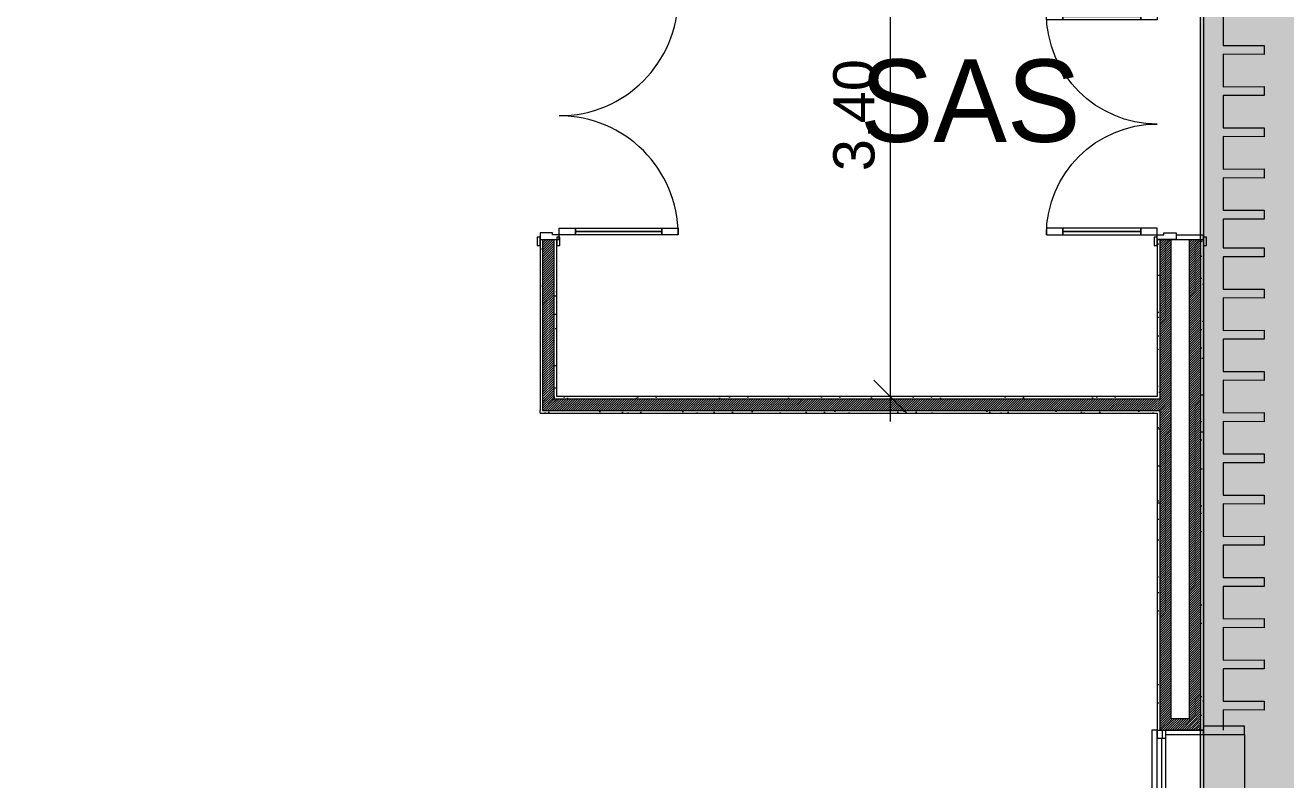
# Model space of a CAD drawing. Header units: millimetres. Extents: x -284281 to 1648660, y -821378 to -151356.
# Drawn here: x 188231 to 195874, y -244878 to -240299 of the extents above; entities that cross this region are included whole.
import ezdxf

# ---------------------------------------------------------------- set-up
doc = ezdxf.new("R2010")
doc.units = ezdxf.units.MM
doc.header["$MEASUREMENT"] = 0
doc.set_wipeout_variables(frame=1)
doc.linetypes.add('Traits', pattern=[282.222223, 141.111112, -141.111112])
doc.linetypes.add('Wipeout_Contour', pattern=[1000, 0, -1000])
for name, color, linetype in [('Cotations - 1_100', 7, 'Continuous'), ('Fenêtres ARCHICAD', 7, 'Continuous'), ('Hachure', 7, 'Continuous'), ('Nouveau_0', 7, 'Continuous'), ('Portes ARCHICAD', 7, 'Continuous'), ('Sols_ Dalles', 7, 'Continuous'), ('Structure - Murs extérieurs', 7, 'Continuous')]:
    doc.layers.add(name, color=color, linetype=linetype)
doc.styles.add('STYLE_GENERE_1', font='AGENCYR.TTF')
doc.styles.add('STYLE_GENERE_2', font='arial.ttf')
doc.dimstyles.new('STYLE_GENERE__2', dxfattribs={"dimtxt": 250, "dimasz": 190, "dimexe": 0.18, "dimexo": 0.0625, "dimgap": 0, "dimtad": 1, "dimlfac": 0.001, "dimzin": 0, "dimdsep": 46, "dimtxsty": 'STYLE_GENERE_2', "dimblk": 'ARROWHEAD_6', "dimblk1": 'ARROWHEAD_6', "dimblk2": 'ARROWHEAD_6', "dimcen": 0.09, "dimse1": 1, "dimse2": 1, "dimclrd": 7, "dimclre": 7, "dimclrt": 7, "dimazin": 0, "dimtfac": 1, "dimtdec": 4, "dimtmove": 0, "dimatfit": 3, "dimfxl": 1, "dimtolj": 1, "dimtzin": 0, "dimarcsym": 0})
pattern_1 = [(45, (0, 175), (-55.68466, 55.68466), [0, -52.5, 0, -78.75]), (110, (175, 175), (74.000794, 26.934086), [0, -38.5, 0, -66.5])]
pattern_2 = [(45, (0, 0), (-7.0710678, 7.0710678), [])]

# ---------------------------------------------------------------- blocks, each defined once
blk = doc.blocks.new('Fenêtre 25_2')
at = {"layer": 'Fenêtres ARCHICAD', "color": 7, "linetype": 'Continuous', "lineweight": 5}
for p, q in [((-775, 480), (-825, 480)), ((-825, 480), (-825, 230)), ((-775, 480), (775, 480)), ((-775, 230), (-775, 480)), ((825, 480), (775, 480)), ((775, 480), (775, 230)), ((825, 230), (825, 480)), ((-825, 230), (-775, 230)), ((-825, 230), (-800, 230)), ((-825, 230), (-800, 230)), ((-775, 230), (-800, 230)), ((-800, 230), (-800, 0)), ((-800, 215), (-800, 230)), ((-800, 215), (-800, 230)), ((-775, 0), (-775, 230)), ((800, 230), (775, 230)), ((775, 230), (775, 0)), ((775, 230), (825, 230)), ((800, 0), (800, 230)), ((800, 215), (800, 230)), ((800, 215), (800, 230)), ((800, 230), (825, 230)), ((800, 230), (825, 230)), ((-800, 145), (-800, 215)), ((-800, 145), (-800, 215)), ((-800, 145), (-800, 215)), ((-800, 145), (-800, 215)), ((800, 145), (800, 215)), ((800, 145), (800, 215)), ((800, 145), (800, 215)), ((800, 145), (800, 215)), ((-800, 35), (-800, 145)), ((-800, 35), (-800, 145)), ((-800, 35), (-800, 145)), ((-800, 35), (-800, 145)), ((800, 35), (800, 145)), ((800, 35), (800, 145)), ((800, 35), (800, 145)), ((800, 35), (800, 145)), ((-800, 0), (-800, 35)), ((-800, 0), (-800, 35)), ((-800, 0), (-775, 0)), ((-800, -35), (-800, 0)), ((-800, -35), (-800, 0)), ((775, 0), (800, 0)), ((800, 0), (800, 35)), ((800, 0), (800, 35)), ((800, -35), (800, 0)), ((800, -35), (800, 0)), ((-800, -20), (800, -20)), ((-800, -50), (-800, -35)), ((-800, -50), (-800, -35)), ((-800, -50), (-800, -83.3)), ((800, -50), (800, -35)), ((800, -50), (800, -35)), ((800, -83.3), (800, -50)), ((-800, -83.3), (800, -83.3))]:
    blk.add_line(p, q, dxfattribs=at)
at = {"layer": 'Fenêtres ARCHICAD', "color": 7, "linetype": 'Traits', "lineweight": 5}
blk.add_line((-800, -50), (800, -50), dxfattribs=at)
at = {"color": 254, "linetype": 'Wipeout_Contour', "lineweight": 0, "ltscale": 3003.33026}
blk.add_wipeout([(-750, 0), (-750, -50), (750, -50), (750, 0)], dxfattribs=at).dxf.layer = 'Fenêtres ARCHICAD'
at = {"layer": 'Fenêtres ARCHICAD', "color": 7, "linetype": 'Continuous', "lineweight": 5}
for p, q in [((-800, 0), (-750, 0)), ((-750, 0), (-750, -50)), ((-750, 0), (750, 0)), ((750, -50), (750, 0)), ((750, 0), (800, 0)), ((-750, -50), (-800, -50)), ((-750, -25), (750, -25)), ((750, -50), (-750, -50)), ((800, -50), (750, -50))]:
    blk.add_line(p, q, dxfattribs=at)
blk = doc.blocks.new('Porte double 25')
at = {"layer": 'Portes ARCHICAD', "color": 7, "linetype": 'Continuous', "lineweight": 5}
for p, q in [((-672, 672), (-672, 572)), ((-632, 672), (-672, 672)), ((-632, 572), (-632, 672)), ((632, 572), (632, 672)), ((632, 672), (672, 672)), ((672, 672), (672, 572)), ((-672, 572), (-632, 572)), ((-652, 572), (-652, 100)), ((672, 572), (632, 572)), ((652, 572), (652, 100)), ((-632, 100), (-672, 100)), ((-672, 100), (-672, 0)), ((-632, 0), (-632, 100)), ((632, 0), (632, 100)), ((632, 100), (672, 100)), ((672, 100), (672, 0)), ((-737, 0), (-737, 19)), ((-737, 19), (-687, 19)), ((-687, 0), (-737, 0)), ((-700, 0), (-737, 0)), ((-700, 0), (-737, 0)), ((-672, 0), (-700, 0)), ((-700, 0), (-700, -115)), ((-700, 0), (-700, -15)), ((-700, 0), (-700, -15)), ((-687, 19), (-687, 0)), ((-672, -40), (-672, 0)), ((-672, 0), (-632, 0)), ((672, 0), (632, 0)), ((700, 0), (672, 0)), ((672, 0), (672, -40)), ((687, 19), (737, 19)), ((687, 0), (687, 19)), ((737, 0), (687, 0)), ((700, -115), (700, 0)), ((700, 0), (700, -15)), ((700, 0), (700, -15)), ((700, 0), (737, 0)), ((700, 0), (737, 0)), ((737, 19), (737, 0)), ((-700, -15), (-700, -85)), ((-700, -15), (-700, -85)), ((-660, -40), (-672, -40)), ((-660, -115), (-660, -40)), ((672, -40), (660, -40)), ((660, -40), (660, -115)), ((700, -15), (700, -85)), ((700, -15), (700, -85)), ((-700, -85), (-700, -115)), ((-700, -85), (-700, -115)), ((-700, -280), (-700, -115)), ((-700, -115), (-675, -115)), ((-700, -115), (-660, -115)), ((-700, -115), (-700, -195)), ((-700, -115), (-700, -195)), ((-675, -115), (-675, -280)), ((660, -115), (700, -115)), ((675, -280), (675, -115)), ((675, -115), (700, -115)), ((700, -85), (700, -115)), ((700, -85), (700, -115)), ((700, -115), (700, -280)), ((700, -115), (700, -195)), ((700, -115), (700, -195)), ((-700, -195), (-700, -265)), ((-700, -195), (-700, -265)), ((700, -195), (700, -265)), ((700, -195), (700, -265)), ((-737, -299), (-737, -280)), ((-737, -280), (-687, -280)), ((-700, -280), (-737, -280)), ((-700, -280), (-737, -280)), ((-687, -299), (-737, -299)), ((-700, -265), (-700, -280)), ((-700, -265), (-700, -280)), ((-675, -280), (-700, -280)), ((-687, -280), (-687, -299)), ((700, -280), (675, -280)), ((687, -280), (737, -280)), ((687, -299), (687, -280)), ((737, -299), (687, -299)), ((700, -265), (700, -280)), ((700, -265), (700, -280)), ((700, -280), (737, -280)), ((700, -280), (737, -280)), ((737, -280), (737, -299))]:
    blk.add_line(p, q, dxfattribs=at)
at = {"layer": 'Portes ARCHICAD', "color": 7, "linetype": 'Continuous', "lineweight": 5, "flags": 128}
for points in [[(-672, 572), (-672, 100), (-652, 100), (-652, 572)], [(-652, 572), (-652, 100), (-632, 100), (-632, 572)], [(652, 572), (652, 100), (632, 100), (632, 572)], [(672, 572), (672, 100), (652, 100), (652, 572)]]:
    blk.add_lwpolyline(points, close=True, dxfattribs=at)
at = {"layer": 'Portes ARCHICAD', "color": 7, "linetype": 'Continuous', "lineweight": 5}
for centre, start, end in [((-672, 0), 0, 90), ((672, 0), 90, 180)]:
    blk.add_arc(centre, 672, start, end, dxfattribs=at)
blk = doc.blocks.new('Mur_12_1', base_point=(195375, -231415.6))
at = {"color": 254, "linetype": 'Wipeout_Contour', "lineweight": 0, "ltscale": 1247469.293145987}
blk.add_wipeout([(195360, -241598.9), (195360, -244577.6), (195375, -244577.6), (195375, -241598.9)], dxfattribs=at)
at = {"color": 254, "linetype": 'Wipeout_Contour', "lineweight": 0, "ltscale": 1245154.444901195}
blk.add_wipeout([(195095, -242553), (195095, -242568), (195110, -242568), (195110, -242553)], dxfattribs=at)
at = {"color": 254, "linetype": 'Wipeout_Contour', "lineweight": 0, "ltscale": 1248447.154574879}
blk.add_wipeout([(195095, -242653), (195095, -244577.6), (195110, -244577.6), (195110, -242653)], dxfattribs=at)
at = {"linetype": 'Continuous', "lineweight": 5, "true_color": 0x5f5f5f}
h = blk.add_hatch(dxfattribs=at)
h.set_pattern_fill('ENDUIT_0001', color=251, style=0, pattern_type=2)
h.set_pattern_definition(pattern_1)
h.paths.add_polyline_path([(195360, -241598.9), (195360, -244577.6), (195375, -244577.6), (195375, -241598.9)])
h = blk.add_hatch(dxfattribs=at)
h.set_pattern_fill('ENDUIT_0001', color=251, style=0, pattern_type=2)
h.set_pattern_definition(pattern_1)
h.paths.add_polyline_path([(195095, -242553), (195095, -242568), (195110, -242568), (195110, -242553)])
h = blk.add_hatch(dxfattribs=at)
h.set_pattern_fill('ENDUIT_0001', color=251, style=0, pattern_type=2)
h.set_pattern_definition(pattern_1)
h.paths.add_polyline_path([(195095, -242653), (195095, -244577.6), (195110, -244577.6), (195110, -242653)])
at = {"color": 254, "linetype": 'Wipeout_Contour', "lineweight": 0, "ltscale": 1243645.293738103}
blk.add_wipeout([(195095, -242553), (195110, -242553), (195110, -241598.9), (195095, -241598.9)], dxfattribs=at)
at = {"color": 254, "linetype": 'Wipeout_Contour', "lineweight": 0, "ltscale": 1247308.091039415}
blk.add_wipeout([(195290, -244507.6), (195360, -244577.6), (195360, -241598.9), (195290, -241598.9)], dxfattribs=at)
at = {"color": 254, "linetype": 'Wipeout_Contour', "lineweight": 0, "ltscale": 1245419.39595659}
blk.add_wipeout([(195095, -242638), (195095, -242653), (195110, -242653), (195110, -242638)], dxfattribs=at)
at = {"linetype": 'Continuous', "lineweight": 5, "true_color": 0x5f5f5f}
h = blk.add_hatch(dxfattribs=at)
h.set_pattern_fill('ENDUIT_0001', color=251, style=0, pattern_type=2)
h.set_pattern_definition(pattern_1)
h.paths.add_polyline_path([(195095, -242553), (195110, -242553), (195110, -241598.9), (195095, -241598.9)])
h = blk.add_hatch(dxfattribs=at)
h.set_pattern_fill('BRIQUES_TERRE_CUITE__INT_97', color=251, style=0, pattern_type=2)
h.set_pattern_definition(pattern_2)
h.paths.add_polyline_path([(195290, -244507.6), (195360, -244577.6), (195360, -241598.9), (195290, -241598.9)])
h = blk.add_hatch(dxfattribs=at)
h.set_pattern_fill('ENDUIT_0001', color=251, style=0, pattern_type=2)
h.set_pattern_definition(pattern_1)
h.paths.add_polyline_path([(195095, -242638), (195095, -242653), (195110, -242653), (195110, -242638)])
at = {"color": 7, "linetype": 'Continuous', "lineweight": 5}
for p, q in [((195360, -241598.9), (195375, -241598.9)), ((195375, -241598.9), (195375, -241635.9))]:
    blk.add_line(p, q, dxfattribs=at)
at = {"color": 254, "linetype": 'Wipeout_Contour', "lineweight": 0, "ltscale": 1247027.944146147}
blk.add_wipeout([(195180, -244507.6), (195290, -244507.6), (195290, -241598.9), (195180, -241598.9)], dxfattribs=at)
at = {"color": 7, "linetype": 'Continuous', "lineweight": 5}
blk.add_line((195290, -241598.9), (195360, -241598.9), dxfattribs=at)
at = {"color": 254, "linetype": 'Wipeout_Contour', "lineweight": 0, "ltscale": 1248530.057193246}
blk.add_wipeout([(195180, -242638), (195110, -242638), (195110, -244577.6), (195180, -244577.6)], dxfattribs=at)
at = {"linetype": 'Continuous', "lineweight": 5, "true_color": 0x5f5f5f}
h = blk.add_hatch(dxfattribs=at)
h.set_pattern_fill('BRIQUES_TERRE_CUITE__INT_97', color=251, style=0, pattern_type=2)
h.set_pattern_definition(pattern_2)
h.paths.add_polyline_path([(195180, -242638), (195110, -242638), (195110, -244577.6), (195180, -244577.6)])
at = {"color": 7, "linetype": 'Continuous', "lineweight": 5}
blk.add_line((195095, -244577.6), (195110, -244577.6), dxfattribs=at)
at = {"color": 254, "linetype": 'Wipeout_Contour', "lineweight": 0, "ltscale": 1245393.468076617}
blk.add_wipeout([(195110, -242568), (195110, -242638), (195180, -242638), (195180, -242568)], dxfattribs=at)
at = {"color": 254, "linetype": 'Wipeout_Contour', "lineweight": 0, "ltscale": 1251716.635217638}
blk.add_wipeout([(195290, -244507.6), (195180, -244507.6), (195180, -244577.6), (195360, -244577.6)], dxfattribs=at)
at = {"linetype": 'Continuous', "lineweight": 5, "true_color": 0x5f5f5f}
h = blk.add_hatch(dxfattribs=at)
h.set_pattern_fill('BRIQUES_TERRE_CUITE__INT_97', color=251, style=0, pattern_type=2)
h.set_pattern_definition(pattern_2)
h.paths.add_polyline_path([(195110, -242568), (195110, -242638), (195180, -242638), (195180, -242568)])
h = blk.add_hatch(dxfattribs=at)
h.set_pattern_fill('BRIQUES_TERRE_CUITE__INT_97', color=251, style=0, pattern_type=2)
h.set_pattern_definition(pattern_2)
h.paths.add_polyline_path([(195290, -244507.6), (195180, -244507.6), (195180, -244577.6), (195360, -244577.6)])
at = {"color": 7, "linetype": 'Continuous', "lineweight": 5}
for p, q in [((195290, -244507.6), (195290, -241598.9)), ((195360, -244577.6), (195360, -241598.9)), ((195095, -242638), (195110, -242638)), ((195110, -242638), (195110, -244577.6)), ((195180, -244507.6), (195180, -242638)), ((195110, -244577.6), (195145, -244577.6)), ((195145, -244577.6), (195180, -244577.6)), ((195290, -244507.6), (195180, -244507.6)), ((195180, -244577.6), (195290, -244577.6)), ((195180, -244577.6), (195290, -244577.6)), ((195290, -244577.6), (195360, -244577.6)), ((195290, -244577.6), (195360, -244577.6)), ((195360, -244577.6), (195375, -244577.6)), ((195375, -244552.6), (195375, -244577.6))]:
    blk.add_line(p, q, dxfattribs=at)
at = {"color": 7, "linetype": 'Continuous', "lineweight": 5, "flags": 128}
for points in [[(195375, -244577.6), (195375, -241598.9)], [(195095, -242653), (195095, -244577.6)]]:
    blk.add_lwpolyline(points, dxfattribs=at)
at = {"layer": 'Fenêtres ARCHICAD', "color": 7, "linetype": 'Continuous', "lineweight": 5, "zscale": 1000, "rotation": 269.9999999999999}
blk.add_blockref('Fenêtre 25_2', (195145, -245377.6), dxfattribs=at)
at = {"color": 254, "linetype": 'Wipeout_Contour', "lineweight": 0, "ltscale": 1243775.358040469}
blk.add_wipeout([(195110, -241598.9), (195110, -242568), (195180, -242568), (195180, -241598.9)], dxfattribs=at)
at = {"linetype": 'Continuous', "lineweight": 5, "true_color": 0x5f5f5f}
h = blk.add_hatch(dxfattribs=at)
h.set_pattern_fill('BRIQUES_TERRE_CUITE__INT_97', color=251, style=0, pattern_type=2)
h.set_pattern_definition(pattern_2)
h.paths.add_polyline_path([(195110, -241598.9), (195110, -242568), (195180, -242568), (195180, -241598.9)])
at = {"color": 7, "linetype": 'Continuous', "lineweight": 5}
for p, q in [((195095, -241598.9), (195095, -241635.9)), ((195095, -241598.9), (195110, -241598.9)), ((195110, -241598.9), (195110, -242568)), ((195110, -241598.9), (195180, -241598.9)), ((195180, -242568), (195180, -241598.9)), ((195180, -241598.9), (195210, -241598.9)), ((195210, -241598.9), (195290, -241598.9)), ((195110, -242568), (195095, -242568)), ((195180, -242638), (195180, -242568))]:
    blk.add_line(p, q, dxfattribs=at)
at = {"color": 7, "linetype": 'Continuous', "lineweight": 5, "flags": 128}
blk.add_lwpolyline([(195095, -241598.9), (195095, -242553)], dxfattribs=at)
at = {"layer": 'Portes ARCHICAD', "color": 7, "linetype": 'Continuous', "lineweight": 5, "xscale": -1, "zscale": 1000, "rotation": 89.9999999999999}
blk.add_blockref('Porte double 25', (195095, -240898.9), dxfattribs=at)
blk = doc.blocks.new('Mur_87_1', base_point=(195375, -242653))
at = {"color": 254, "linetype": 'Wipeout_Contour', "lineweight": 0, "ltscale": 927019.48137}
blk.add_wipeout([(191438.6, -242553), (191438.6, -242568), (191453.6, -242553)], dxfattribs=at).dxf.layer = 'Structure - Murs extérieurs'
at = {"color": 254, "linetype": 'Wipeout_Contour', "lineweight": 0, "ltscale": 1245286.918906718}
blk.add_wipeout([(195095, -242568), (195095, -242638), (195110, -242638), (195110, -242568)], dxfattribs=at).dxf.layer = 'Structure - Murs extérieurs'
at = {"color": 254, "linetype": 'Wipeout_Contour', "lineweight": 0, "ltscale": 927061.731192}
blk.add_wipeout([(191353.6, -242638), (191353.6, -242653), (191368.6, -242638)], dxfattribs=at).dxf.layer = 'Structure - Murs extérieurs'
at = {"layer": 'Structure - Murs extérieurs', "linetype": 'Continuous', "lineweight": 5, "true_color": 0x5f5f5f}
h = blk.add_hatch(dxfattribs=at)
h.set_pattern_fill('ENDUIT_0001', color=251, style=0, pattern_type=2)
h.set_pattern_definition(pattern_1)
h.paths.add_polyline_path([(191438.6, -242553), (191438.6, -242568), (191453.6, -242553)])
h = blk.add_hatch(dxfattribs=at)
h.set_pattern_fill('BRIQUES_TERRE_CUITE__INT_97', color=251, style=0, pattern_type=2)
h.set_pattern_definition(pattern_2)
h.paths.add_polyline_path([(195095, -242568), (195095, -242638), (195110, -242638), (195110, -242568)])
h = blk.add_hatch(dxfattribs=at)
h.set_pattern_fill('ENDUIT_0001', color=251, style=0, pattern_type=2)
h.set_pattern_definition(pattern_1)
h.paths.add_polyline_path([(191353.6, -242638), (191353.6, -242653), (191368.6, -242638)])
at = {"color": 254, "linetype": 'Wipeout_Contour', "lineweight": 0, "ltscale": 927001.973547}
blk.add_wipeout([(191368.6, -242568), (191368.6, -242638), (191438.6, -242568)], dxfattribs=at).dxf.layer = 'Structure - Murs extérieurs'
at = {"layer": 'Structure - Murs extérieurs', "linetype": 'Continuous', "lineweight": 5, "true_color": 0x5f5f5f}
h = blk.add_hatch(dxfattribs=at)
h.set_pattern_fill('BRIQUES_TERRE_CUITE__INT_97', color=251, style=0, pattern_type=2)
h.set_pattern_definition(pattern_2)
h.paths.add_polyline_path([(191368.6, -242568), (191368.6, -242638), (191438.6, -242568)])
at = {"color": 254, "linetype": 'Wipeout_Contour', "lineweight": 0, "ltscale": 927040.71438}
blk.add_wipeout([(191453.6, -242553), (191438.6, -242568), (191453.6, -242568)], dxfattribs=at).dxf.layer = 'Structure - Murs extérieurs'
at = {"color": 254, "linetype": 'Wipeout_Contour', "lineweight": 0, "ltscale": 927082.963785}
blk.add_wipeout([(191368.6, -242638), (191353.6, -242653), (191368.6, -242653)], dxfattribs=at).dxf.layer = 'Structure - Murs extérieurs'
at = {"layer": 'Structure - Murs extérieurs', "linetype": 'Continuous', "lineweight": 5, "true_color": 0x5f5f5f}
h = blk.add_hatch(dxfattribs=at)
h.set_pattern_fill('ENDUIT_0001', color=251, style=0, pattern_type=2)
h.set_pattern_definition(pattern_1)
h.paths.add_polyline_path([(191453.6, -242553), (191438.6, -242568), (191453.6, -242568)])
h = blk.add_hatch(dxfattribs=at)
h.set_pattern_fill('ENDUIT_0001', color=251, style=0, pattern_type=2)
h.set_pattern_definition(pattern_1)
h.paths.add_polyline_path([(191368.6, -242638), (191353.6, -242653), (191368.6, -242653)])
at = {"color": 254, "linetype": 'Wipeout_Contour', "lineweight": 0, "ltscale": 1240597.185177962}
blk.add_wipeout([(191453.6, -242568), (195095, -242568), (195095, -242553), (191453.6, -242553)], dxfattribs=at).dxf.layer = 'Structure - Murs extérieurs'
at = {"color": 254, "linetype": 'Wipeout_Contour', "lineweight": 0, "ltscale": 1240757.824697653}
blk.add_wipeout([(191368.6, -242653), (195095, -242653), (195095, -242638), (191368.6, -242638)], dxfattribs=at).dxf.layer = 'Structure - Murs extérieurs'
at = {"layer": 'Structure - Murs extérieurs', "linetype": 'Continuous', "lineweight": 5, "true_color": 0x5f5f5f}
h = blk.add_hatch(dxfattribs=at)
h.set_pattern_fill('ENDUIT_0001', color=251, style=0, pattern_type=2)
h.set_pattern_definition(pattern_1)
h.paths.add_polyline_path([(191453.6, -242568), (195095, -242568), (195095, -242553), (191453.6, -242553)])
h = blk.add_hatch(dxfattribs=at)
h.set_pattern_fill('ENDUIT_0001', color=251, style=0, pattern_type=2)
h.set_pattern_definition(pattern_1)
h.paths.add_polyline_path([(191368.6, -242653), (195095, -242653), (195095, -242638), (191368.6, -242638)])
at = {"color": 254, "linetype": 'Wipeout_Contour', "lineweight": 0, "ltscale": 927100.452446}
blk.add_wipeout([(191438.6, -242568), (191368.6, -242638), (191438.6, -242638)], dxfattribs=at).dxf.layer = 'Structure - Murs extérieurs'
at = {"layer": 'Structure - Murs extérieurs', "linetype": 'Continuous', "lineweight": 5, "true_color": 0x5f5f5f}
h = blk.add_hatch(dxfattribs=at)
h.set_pattern_fill('BRIQUES_TERRE_CUITE__INT_97', color=251, style=0, pattern_type=2)
h.set_pattern_definition(pattern_2)
h.paths.add_polyline_path([(191438.6, -242568), (191368.6, -242638), (191438.6, -242638)])
at = {"layer": 'Structure - Murs extérieurs', "color": 7, "linetype": 'Continuous', "lineweight": 5}
blk.add_line((191368.6, -242568), (191368.6, -242638), dxfattribs=at)
at = {"layer": 'Structure - Murs extérieurs', "color": 7, "linetype": 'Continuous', "lineweight": 5, "flags": 128}
blk.add_lwpolyline([(191353.6, -242653), (191353.6, -242638)], dxfattribs=at)
at = {"color": 254, "linetype": 'Wipeout_Contour', "lineweight": 0, "ltscale": 1240711.563146399}
blk.add_wipeout([(191438.6, -242638), (195095, -242638), (195095, -242568), (191438.6, -242568)], dxfattribs=at).dxf.layer = 'Structure - Murs extérieurs'
at = {"layer": 'Structure - Murs extérieurs', "linetype": 'Continuous', "lineweight": 5, "true_color": 0x5f5f5f}
h = blk.add_hatch(dxfattribs=at)
h.set_pattern_fill('BRIQUES_TERRE_CUITE__INT_97', color=251, style=0, pattern_type=2)
h.set_pattern_definition(pattern_2)
h.paths.add_polyline_path([(191438.6, -242638), (195095, -242638), (195095, -242568), (191438.6, -242568)])
at = {"layer": 'Structure - Murs extérieurs', "color": 7, "linetype": 'Continuous', "lineweight": 5}
for p, q in [((191438.6, -242553), (191438.6, -242568)), ((195095, -242568), (191438.6, -242568)), ((195110, -242568), (195095, -242568)), ((191368.6, -242638), (191438.6, -242638)), ((191438.6, -242638), (195095, -242638)), ((195095, -242638), (195110, -242638))]:
    blk.add_line(p, q, dxfattribs=at)
at = {"layer": 'Structure - Murs extérieurs', "color": 7, "linetype": 'Continuous', "lineweight": 5, "flags": 128}
for points in [[(195095, -242553), (191453.6, -242553)], [(191353.6, -242653), (195095, -242653)]]:
    blk.add_lwpolyline(points, dxfattribs=at)
blk = doc.blocks.new('Porte double 25_6')
at = {"layer": 'Portes ARCHICAD', "color": 7, "linetype": 'Continuous', "lineweight": 5}
for p, q in [((-722, 722), (-722, 622)), ((-682, 722), (-722, 722)), ((-682, 622), (-682, 722)), ((682, 622), (682, 722)), ((682, 722), (722, 722)), ((722, 722), (722, 622)), ((-722, 622), (-682, 622)), ((-702, 622), (-702, 100)), ((722, 622), (682, 622)), ((702, 622), (702, 100)), ((-682, 100), (-722, 100)), ((-722, 100), (-722, 0)), ((-682, 0), (-682, 100)), ((682, 0), (682, 100)), ((682, 100), (722, 100)), ((722, 100), (722, 0)), ((-737, 4), (-787, 4)), ((-787, 4), (-787, -15)), ((-722, 0), (-750, 0)), ((-750, 0), (-750, -115)), ((-737, -15), (-737, 4)), ((-722, -40), (-722, 0)), ((-722, 0), (-682, 0)), ((722, 0), (682, 0)), ((750, 0), (722, 0)), ((722, 0), (722, -40)), ((787, 4), (737, 4)), ((737, 4), (737, -15)), ((750, -115), (750, 0)), ((787, -15), (787, 4)), ((-787, -15), (-737, -15)), ((-750, -15), (-787, -15)), ((-750, -15), (-787, -15)), ((-750, -30), (-750, -15)), ((-750, -30), (-750, -15)), ((-750, -100), (-750, -30)), ((-750, -100), (-750, -30)), ((-710, -40), (-722, -40)), ((-710, -115), (-710, -40)), ((722, -40), (710, -40)), ((710, -40), (710, -115)), ((737, -15), (787, -15)), ((750, -30), (750, -15)), ((750, -30), (750, -15)), ((750, -15), (787, -15)), ((750, -15), (787, -15)), ((750, -100), (750, -30)), ((750, -100), (750, -30)), ((-737, -115), (-787, -115)), ((-787, -115), (-787, -134)), ((-750, -115), (-787, -115)), ((-750, -115), (-787, -115)), ((-787, -134), (-737, -134)), ((-750, -115), (-750, -100)), ((-750, -115), (-750, -100)), ((-750, -115), (-710, -115)), ((-737, -134), (-737, -115)), ((710, -115), (750, -115)), ((787, -115), (737, -115)), ((737, -115), (737, -134)), ((737, -134), (787, -134)), ((750, -115), (750, -100)), ((750, -115), (750, -100)), ((750, -115), (787, -115)), ((750, -115), (787, -115)), ((787, -134), (787, -115))]:
    blk.add_line(p, q, dxfattribs=at)
at = {"layer": 'Portes ARCHICAD', "color": 7, "linetype": 'Continuous', "lineweight": 5, "flags": 128}
for points in [[(-722, 622), (-722, 100), (-702, 100), (-702, 622)], [(-702, 622), (-702, 100), (-682, 100), (-682, 622)], [(702, 622), (702, 100), (682, 100), (682, 622)], [(722, 622), (722, 100), (702, 100), (702, 622)]]:
    blk.add_lwpolyline(points, close=True, dxfattribs=at)
at = {"layer": 'Portes ARCHICAD', "color": 7, "linetype": 'Continuous', "lineweight": 5}
for centre, start, end in [((-722, 0), 0, 90), ((722, 0), 90, 180)]:
    blk.add_arc(centre, 722, start, end, dxfattribs=at)
blk = doc.blocks.new('Mur_100_1', base_point=(191368.6, -239066.4))
at = {"color": 254, "linetype": 'Wipeout_Contour', "lineweight": 0, "ltscale": 1226500.728484321}
blk.add_wipeout([(191368.6, -239066.4), (191353.6, -239066.4), (191353.6, -240098.9), (191368.6, -240098.9)], dxfattribs=at).dxf.layer = 'Structure - Murs extérieurs'
at = {"color": 254, "linetype": 'Wipeout_Contour', "lineweight": 0, "ltscale": 1226845.651991082}
blk.add_wipeout([(191438.6, -239151.4), (191438.6, -240098.9), (191453.6, -240098.9), (191453.6, -239151.4)], dxfattribs=at).dxf.layer = 'Structure - Murs extérieurs'
at = {"color": 254, "linetype": 'Wipeout_Contour', "lineweight": 0, "ltscale": 1234442.42075788}
blk.add_wipeout([(191353.6, -242638), (191368.6, -242638), (191368.6, -241598.9), (191353.6, -241598.9)], dxfattribs=at).dxf.layer = 'Structure - Murs extérieurs'
at = {"color": 254, "linetype": 'Wipeout_Contour', "lineweight": 0, "ltscale": 1234519.823986151}
blk.add_wipeout([(191438.6, -242553), (191453.6, -242553), (191453.6, -241598.9), (191438.6, -241598.9)], dxfattribs=at).dxf.layer = 'Structure - Murs extérieurs'
at = {"layer": 'Structure - Murs extérieurs', "linetype": 'Continuous', "lineweight": 5, "true_color": 0x5f5f5f}
h = blk.add_hatch(dxfattribs=at)
h.set_pattern_fill('ENDUIT_0001', color=251, style=0, pattern_type=2)
h.set_pattern_definition(pattern_1)
h.paths.add_polyline_path([(191368.6, -239066.4), (191353.6, -239066.4), (191353.6, -240098.9), (191368.6, -240098.9)])
h = blk.add_hatch(dxfattribs=at)
h.set_pattern_fill('ENDUIT_0001', color=251, style=0, pattern_type=2)
h.set_pattern_definition(pattern_1)
h.paths.add_polyline_path([(191438.6, -239151.4), (191438.6, -240098.9), (191453.6, -240098.9), (191453.6, -239151.4)])
h = blk.add_hatch(dxfattribs=at)
h.set_pattern_fill('ENDUIT_0001', color=251, style=0, pattern_type=2)
h.set_pattern_definition(pattern_1)
h.paths.add_polyline_path([(191353.6, -242638), (191368.6, -242638), (191368.6, -241598.9), (191353.6, -241598.9)])
h = blk.add_hatch(dxfattribs=at)
h.set_pattern_fill('ENDUIT_0001', color=251, style=0, pattern_type=2)
h.set_pattern_definition(pattern_1)
h.paths.add_polyline_path([(191438.6, -242553), (191453.6, -242553), (191453.6, -241598.9), (191438.6, -241598.9)])
at = {"color": 254, "linetype": 'Wipeout_Contour', "lineweight": 0, "ltscale": 1226716.129769117}
blk.add_wipeout([(191368.6, -239136.4), (191368.6, -240098.9), (191438.6, -240098.9), (191438.6, -239136.4)], dxfattribs=at).dxf.layer = 'Structure - Murs extérieurs'
at = {"color": 254, "linetype": 'Wipeout_Contour', "lineweight": 0, "ltscale": 1234437.934027524}
blk.add_wipeout([(191368.6, -242568), (191438.6, -242568), (191438.6, -241598.9), (191368.6, -241598.9)], dxfattribs=at).dxf.layer = 'Structure - Murs extérieurs'
at = {"layer": 'Structure - Murs extérieurs', "linetype": 'Continuous', "lineweight": 5, "true_color": 0x5f5f5f}
h = blk.add_hatch(dxfattribs=at)
h.set_pattern_fill('BRIQUES_TERRE_CUITE__INT_97', color=251, style=0, pattern_type=2)
h.set_pattern_definition(pattern_2)
h.paths.add_polyline_path([(191368.6, -239136.4), (191368.6, -240098.9), (191438.6, -240098.9), (191438.6, -239136.4)])
h = blk.add_hatch(dxfattribs=at)
h.set_pattern_fill('BRIQUES_TERRE_CUITE__INT_97', color=251, style=0, pattern_type=2)
h.set_pattern_definition(pattern_2)
h.paths.add_polyline_path([(191368.6, -242568), (191438.6, -242568), (191438.6, -241598.9), (191368.6, -241598.9)])
at = {"layer": 'Structure - Murs extérieurs', "color": 7, "linetype": 'Continuous', "lineweight": 5}
for p, q in [((191368.6, -239066.4), (191368.6, -239136.4)), ((191368.6, -239136.4), (191368.6, -240098.9)), ((191438.6, -239136.4), (191438.6, -239151.4)), ((191438.6, -240098.9), (191438.6, -239151.4)), ((191353.6, -240098.9), (191353.6, -240061.9)), ((191453.6, -240098.9), (191453.6, -240061.9)), ((191353.6, -240098.9), (191368.6, -240098.9)), ((191368.6, -240098.9), (191438.6, -240098.9)), ((191438.6, -240098.9), (191453.6, -240098.9)), ((191353.6, -241598.9), (191353.6, -241635.9)), ((191353.6, -241598.9), (191368.6, -241598.9)), ((191368.6, -241598.9), (191368.6, -242568)), ((191368.6, -241598.9), (191438.6, -241598.9)), ((191438.6, -242553), (191438.6, -241598.9)), ((191438.6, -241598.9), (191453.6, -241598.9)), ((191453.6, -241598.9), (191453.6, -241635.9)), ((191368.6, -242568), (191368.6, -242638)), ((191438.6, -242553), (191438.6, -242568))]:
    blk.add_line(p, q, dxfattribs=at)
at = {"layer": 'Structure - Murs extérieurs', "color": 7, "linetype": 'Continuous', "lineweight": 5, "flags": 128}
for points in [[(191353.6, -239066.4), (191353.6, -240098.9)], [(191453.6, -240098.9), (191453.6, -239151.4)], [(191353.6, -241598.9), (191353.6, -242638)], [(191453.6, -242553), (191453.6, -241598.9)]]:
    blk.add_lwpolyline(points, dxfattribs=at)
at = {"layer": 'Portes ARCHICAD', "color": 7, "linetype": 'Continuous', "lineweight": 5, "zscale": 1000, "rotation": 270}
blk.add_blockref('Porte double 25_6', (191468.6, -240848.9), dxfattribs=at)
blk = doc.blocks.new('Tôle profilée 25_16')
at = {"color": 7, "linetype": 'Continuous', "lineweight": 5}
for p, q in [((-250, 2927.5), (-250, 2900)), ((0, 2926.5), (-250, 2927.5)), ((0, 2978.7), (0, 2926.5)), ((-250, 2900), (-250, 2872.5)), ((-250, 2872.5), (0, 2873.5)), ((0, 2873.5), (0, 2676.5)), ((-250, 2677.5), (-250, 2650)), ((0, 2676.5), (-250, 2677.5)), ((-250, 2650), (-250, 2622.5)), ((-250, 2622.5), (0, 2623.5)), ((0, 2623.5), (0, 2426.5)), ((-250, 2427.5), (-250, 2400)), ((0, 2426.5), (-250, 2427.5)), ((-250, 2400), (-250, 2372.5)), ((-250, 2372.5), (0, 2373.5)), ((0, 2373.5), (0, 2176.5)), ((-250, 2177.5), (-250, 2150)), ((0, 2176.5), (-250, 2177.5)), ((-250, 2150), (-250, 2122.5)), ((-250, 2122.5), (0, 2123.5)), ((0, 2123.5), (0, 1926.5)), ((-250, 1927.5), (-250, 1900)), ((0, 1926.5), (-250, 1927.5)), ((-250, 1900), (-250, 1872.5)), ((-250, 1872.5), (0, 1873.5)), ((0, 1873.5), (0, 1676.5)), ((-250, 1677.5), (-250, 1650)), ((0, 1676.5), (-250, 1677.5)), ((-250, 1650), (-250, 1622.5)), ((-250, 1622.5), (0, 1623.5)), ((0, 1623.5), (0, 1426.5)), ((-250, 1427.5), (-250, 1400)), ((0, 1426.5), (-250, 1427.5)), ((-250, 1400), (-250, 1372.5)), ((-250, 1372.5), (0, 1373.5)), ((0, 1373.5), (0, 1176.5)), ((-250, 1177.5), (-250, 1150)), ((0, 1176.5), (-250, 1177.5)), ((-250, 1150), (-250, 1122.5)), ((-250, 1122.5), (0, 1123.5)), ((0, 1123.5), (0, 926.5)), ((-250, 927.5), (-250, 900)), ((0, 926.5), (-250, 927.5)), ((-250, 900), (-250, 872.5)), ((-250, 872.5), (0, 873.5)), ((0, 873.5), (0, 676.5)), ((-250, 677.5), (-250, 650)), ((0, 676.5), (-250, 677.5)), ((-250, 650), (-250, 622.5)), ((-250, 622.5), (0, 623.5)), ((0, 623.5), (0, 426.5)), ((-250, 427.5), (-250, 400)), ((0, 426.5), (-250, 427.5)), ((-250, 400), (-250, 372.5)), ((-250, 372.5), (0, 373.5)), ((0, 373.5), (0, 176.5)), ((-250, 177.5), (-250, 150)), ((0, 176.5), (-250, 177.5)), ((-250, 150), (-250, 122.5)), ((-250, 122.5), (0, 123.5)), ((0, 123.5), (0, 0))]:
    blk.add_line(p, q, dxfattribs=at)
blk = doc.blocks.new('Tôle profilée 25_40')
at = {"color": 7, "linetype": 'Continuous', "lineweight": 5}
for p, q in [((-250, 1427.5), (-250, 1400)), ((0, 1426.5), (-250, 1427.5)), ((-250, 1400), (-250, 1372.5)), ((0, 1437), (0, 1426.5)), ((-250, 1372.5), (0, 1373.5)), ((0, 1373.5), (0, 1176.5)), ((-250, 1177.5), (-250, 1150)), ((0, 1176.5), (-250, 1177.5)), ((-250, 1150), (-250, 1122.5)), ((-250, 1122.5), (0, 1123.5)), ((0, 1123.5), (0, 926.5)), ((-250, 927.5), (-250, 900)), ((0, 926.5), (-250, 927.5)), ((-250, 900), (-250, 872.5)), ((-250, 872.5), (0, 873.5)), ((0, 873.5), (0, 676.5)), ((-250, 677.5), (-250, 650)), ((0, 676.5), (-250, 677.5)), ((-250, 650), (-250, 622.5)), ((-250, 622.5), (0, 623.5)), ((0, 623.5), (0, 426.5)), ((-250, 427.5), (-250, 400)), ((0, 426.5), (-250, 427.5)), ((-250, 400), (-250, 372.5)), ((-250, 372.5), (0, 373.5)), ((0, 373.5), (0, 176.5)), ((-250, 177.5), (-250, 150)), ((0, 176.5), (-250, 177.5)), ((-250, 150), (-250, 122.5)), ((-250, 122.5), (0, 123.5)), ((0, 123.5), (0, 0))]:
    blk.add_line(p, q, dxfattribs=at)
blk = doc.blocks.new('*D563')
at = {"layer": 'Cotations - 1_100', "color": 7, "linetype": 'Continuous', "lineweight": 5, "transparency": 16777216}
for p, q in [((193477, -239151.4), (193477, -239001.4)), ((193577, -239251.4), (193377, -239051.4)), ((193664.5, -239151.4), (193289.5, -239151.4)), ((193477, -242553), (193477, -239151.4)), ((193377, -242453), (193577, -242653)), ((193664.5, -242553), (193289.5, -242553)), ((193477, -242703), (193477, -242553))]:
    blk.add_line(p, q, dxfattribs=at)
at = {"layer": 'Cotations - 1_100', "color": 7, "lineweight": 5, "transparency": 16777216, "insert": (193427, -241184.8), "char_height": 250, "attachment_point": 7, "rotation": 90, "style": 'STYLE_GENERE_2'}
blk.add_mtext('\\A1;{\\pql;\\fArial|b0|i0|c0|p38;3,40}', dxfattribs=at)
blk = doc.blocks.new('ARROWHEAD_6')
at = {"color": 0, "linetype": 'Continuous', "lineweight": 0}
for p, q in [((-0.5, -0.5), (0.5, 0.5)), ((0, 0), (-1, 0))]:
    blk.add_line(p, q, dxfattribs=at)

msp = doc.modelspace()

# ---------------------------------------------------------------- hatches: boundary and pattern name
at = {"layer": 'Sols_ Dalles', "linetype": 'Continuous', "lineweight": 0, "true_color": 0x2e271c}
msp.add_hatch(color=250, dxfattribs=at).paths.add_polyline_path([(161503.43335, -171995.57011), (161503.43335, -230015.57011), (161503.43335, -260810.57129), (196775.04197, -260810.57129), (196775.04197, -260795.57129), (196775.04197, -258649.98223), (196775.04197, -258010.55782), (196775.04197, -222495.57011), (186955.54197, -222495.57011), (186955.54197, -218295.57011), (196754.55038, -218295.57011), (196754.55038, -204495.57011), (193355.54197, -204495.57011), (193355.54197, -195161.53481), (195576.03357, -195161.53481), (195576.03357, -189810.57129), (217805.54197, -189810.57129), (217805.54197, -253395.57011), (217805.54197, -253415.57129), (219205.54197, -253415.57129), (219205.54197, -253395.57011), (219205.54197, -188410.57129), (191955.54197, -188410.57129), (191955.54197, -190035.07573), (194140.4759, -190023.06089), (194160.9675, -193749.51998), (191976.03357, -193761.53481), (191955.54197, -200380.57011), (191955.54197, -205895.57011), (195354.55038, -205895.57011), (195354.55038, -216895.57011), (185555.54197, -216895.57011), (185555.54197, -223895.57011), (195354.55038, -223895.57011), (195354.55038, -258649.98223), (195354.55038, -259410.57129), (163990.22193, -259410.57129), (162860.68142, -259410.57129), (162860.68142, -231415.57011), (162860.68142, -173395.57011), (244226.03357, -173395.57011), (244226.03357, -248005.57129), (245626.03357, -248005.57129), (246426.03357, -248005.57129), (246426.03357, -251817.03038), (245610.04479, -251817.03038), (244211.03357, -251817.03038), (244211.03357, -253395.57129), (246426.03357, -253395.57129), (247826.03357, -253395.57129), (247826.03357, -248005.57129), (247826.03357, -246605.57129), (245626.03357, -246605.57129), (245626.03357, -171995.57011)])

# ---------------------------------------------------------------- linework, layer by layer
at = {"layer": 'Sols_ Dalles', "color": 250, "linetype": 'Continuous', "lineweight": 5, "true_color": 0x1f1f1f}
msp.add_lwpolyline([(195354.55038, -223895.57011), (195354.55038, -258649.98223), (195354.55038, -259410.57129), (163990.22193, -259410.57129), (162860.68142, -259410.57129), (162860.68142, -231415.57011)], dxfattribs=at)

# ---------------------------------------------------------------- next in the draw order: block references
at = {"color": 7, "lineweight": 5}
msp.add_blockref('Mur_12_1', (195375.04197, -231415.57011), dxfattribs=at)

# ---------------------------------------------------------------- next in the draw order: block references
at = {"color": 7, "linetype": 'Continuous', "lineweight": 5, "xscale": -1, "zscale": 1000}
for name, p in [('Tôle profilée 25_40', (195494.04197, -241598.87104)), ('Tôle profilée 25_16', (195494.04197, -244577.55622))]:
    msp.add_blockref(name, p, dxfattribs=at)
at = {"layer": 'Structure - Murs extérieurs', "color": 211, "lineweight": 5, "true_color": 0xfe55ff}
msp.add_blockref('Mur_87_1', (195375.04197, -242653.00283), dxfattribs=at)

# ---------------------------------------------------------------- next in the draw order: texts
at = {"layer": 'Hachure', "color": 250, "linetype": 'Continuous', "lineweight": 5, "true_color": 0x1f1f1f, "insert": (193960.87915, -240760.77173), "char_height": 500, "attachment_point": 5, "style": 'STYLE_GENERE_1'}
msp.add_mtext('\\A1;{\\pqc;\\fAgency FB|b0|i0|c0|p34;SAS}', dxfattribs=at)

# ---------------------------------------------------------------- next in the draw order: block references
at = {"layer": 'Structure - Murs extérieurs', "color": 211, "lineweight": 5, "true_color": 0xfe55ff}
msp.add_blockref('Mur_100_1', (191368.58288, -239066.37884), dxfattribs=at)

# ---------------------------------------------------------------- next in the draw order: dimensions: what is measured, and where the dimension line sits
at = {"layer": 'Cotations - 1_100', "color": 7, "linetype": 'Continuous', "lineweight": 5}
dim = msp.add_linear_dim(base=(193477.04018, -239151.37884), p1=(195095.04197, -242553.00283), p2=(195095.04197, -239151.37884), angle=90, dimstyle='STYLE_GENERE__2', dxfattribs=at)
dim.commit()
dim.dimension.update_dxf_attribs({"geometry": '*D563', "text_midpoint": (193302.04018, -240860.05707), "dimtype": 160, "text_rotation": 90})

# ---------------------------------------------------------------- next in the draw order: linework, layer by layer
at = {"layer": 'Nouveau_0', "color": 7, "linetype": 'Continuous', "lineweight": 5}
msp.add_lwpolyline([(195376.03357, -231395.57011), (195376.03357, -259395.57011), (162876.03357, -259395.57011), (162876.03357, -231395.57011)], close=True, dxfattribs=at)

doc.saveas('drawing.dxf')
